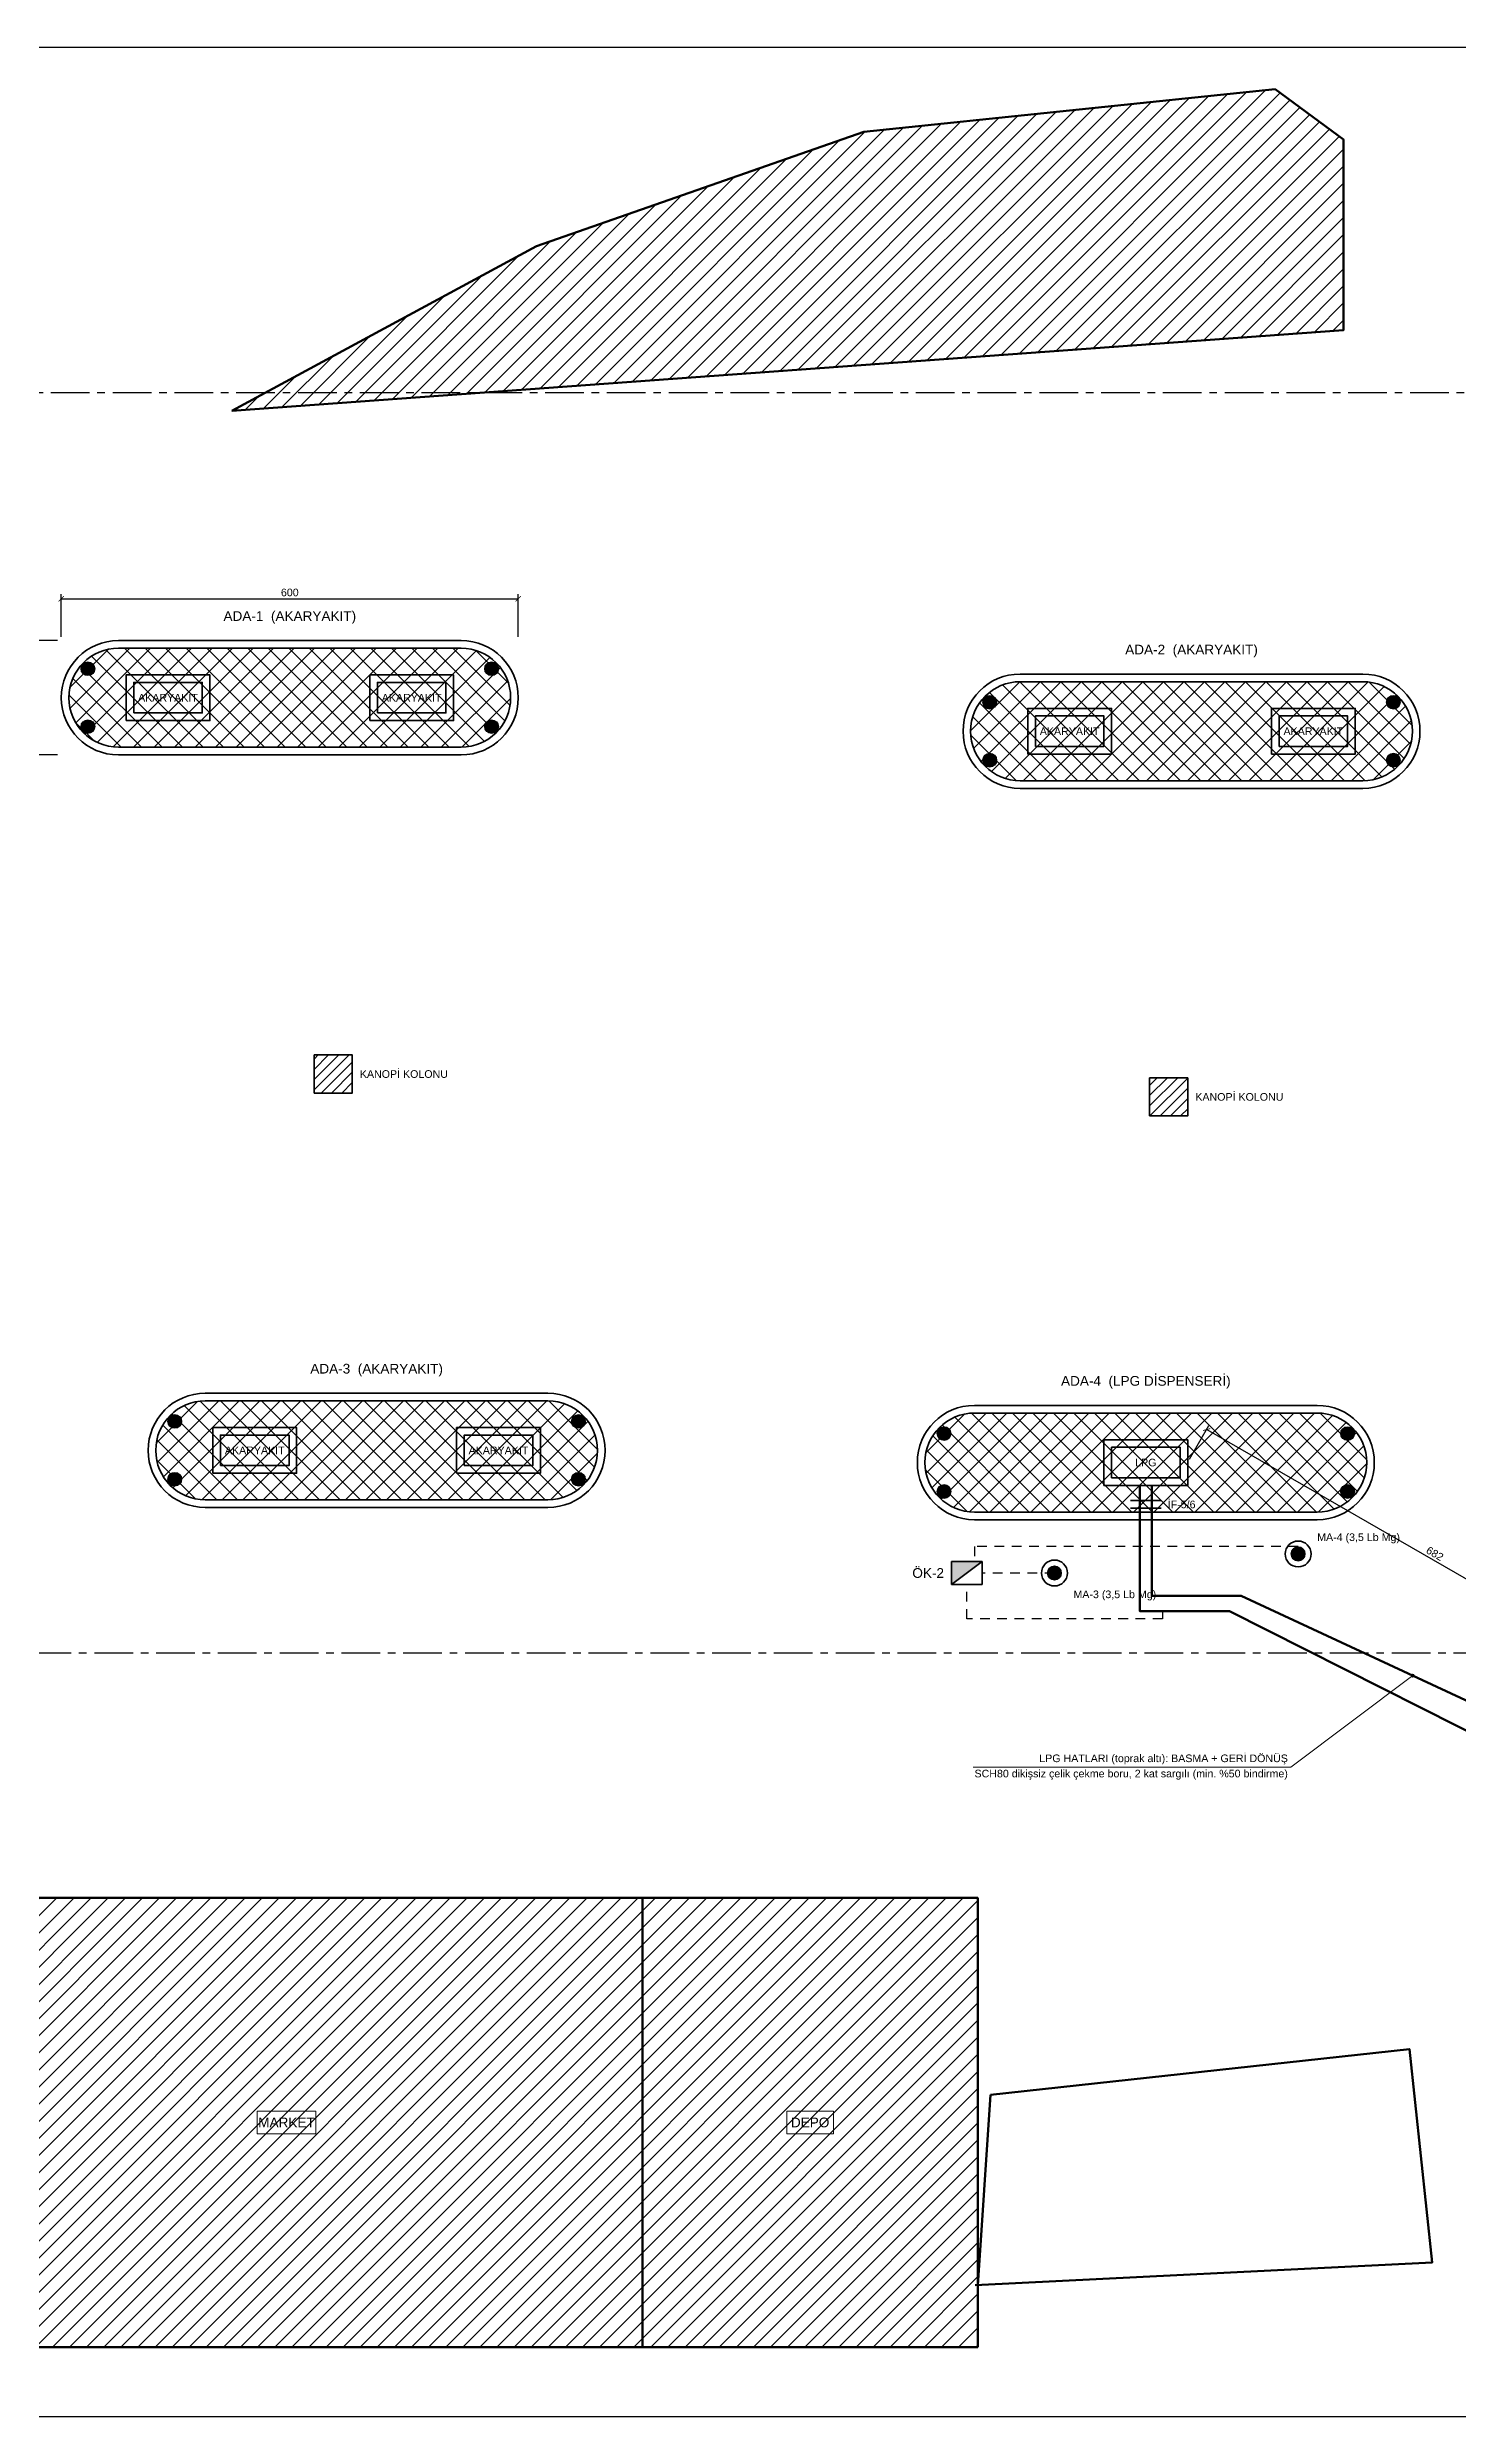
# Model space of a CAD drawing. Header units: metres. Extents: x -12 to 98, y -1 to 30.
# Drawn here: x 5.42 to 23.93, y -0.71 to 30.39 of the extents above; entities that cross this region are included whole.
import ezdxf
from ezdxf.enums import TextEntityAlignment as Align

# ---------------------------------------------------------------- set-up
doc = ezdxf.new("R2010")
doc.units = ezdxf.units.M
doc.header["$LTSCALE"] = 0.2
doc.linetypes.add('DASHDOT', pattern=[3.556, 2.54, -0.508, 0, -0.508])
doc.linetypes.add('DASHED2', pattern=[0.762, 0.635, -0.127])
for name, color, linetype, lineweight in [('ADA', 3, 'Continuous', 35), ('ADA-TARAMA', 8, 'Continuous', 9), ('BALON', 7, 'Continuous', 18), ('BARIYER', 2, 'Continuous', 25), ('BINA', 7, 'Continuous', 50), ('BINA-TARAMA', 8, 'Continuous', 9), ('DISPENSER', 2, 'Continuous', 35), ('KANOPI', 4, 'DASHDOT', 25), ('KK-ANOT', 30, 'Continuous', 35), ('KK-IZOLASYON', 140, 'Continuous', 35), ('KK-KABLO', 5, 'DASHED2', 25), ('KK-OLCUM', 2, 'Continuous', 35), ('KOLON', 7, 'Continuous', 35), ('LPG-HAT', 6, 'Continuous', 50), ('OLCU', 8, 'Continuous', 13), ('PAFTA', 7, 'Continuous', 70), ('YAZI', 7, 'Continuous', 18)]:
    doc.layers.add(name, color=color, linetype=linetype, lineweight=lineweight)
doc.styles.add('ARIAL', font='arial.ttf')
doc.dimstyles.new('KK50', dxfattribs={"dimtxt": 0.1, "dimasz": 0.07, "dimexe": 0.06, "dimexo": 0.05, "dimgap": 0.03, "dimtad": 1, "dimdec": 0, "dimlfac": 100, "dimtxsty": 'ARIAL', "dimblk": 'ARCHTICK', "dimcen": 2.5, "dimclrd": 8, "dimclre": 8, "dimclrt": 7, "dimazin": 3, "dimtfac": 1, "dimtmove": 0, "dimatfit": 3, "dimarcsym": 0})
pattern_1 = [(45, (0, -2.58596), (-0.1122532, 0.1122532), [])]
pattern_2 = [(45, (0, -2.58596), (-0.1347038, 0.1347038), []), (135, (0, -2.58596), (-0.1347038, -0.1347038), [])]
pattern_3 = [(45, (0, -2.58596), (-0.06735192, 0.06735192), [])]

# ---------------------------------------------------------------- blocks, each defined once
blk = doc.blocks.new('_ARCHTICK')
at = {"color": 0, "linetype": 'ByBlock', "const_width": 0.15}
blk.add_lwpolyline([(-0.5, -0.5), (0.5, 0.5)], dxfattribs=at)
blk = doc.blocks.new('*D3')
at = {"layer": 'Defpoints', "color": 0, "transparency": 16777216}
for p in [(11.6, 23.154), (5.6, 22.604), (11.6, 22.604)]:
    blk.add_point(p, dxfattribs=at)
at = {"layer": 'OLCU', "color": 8, "lineweight": -2, "transparency": 16777216}
for p, q in [((5.6, 22.654), (5.6, 23.214)), ((5.6, 23.154), (11.6, 23.154)), ((11.6, 22.654), (11.6, 23.214))]:
    blk.add_line(p, q, dxfattribs=at)
at = {"layer": 'OLCU', "color": 8, "lineweight": -2, "transparency": 16777216, "xscale": 0.07, "yscale": 0.07, "zscale": 0.07, "rotation": 180}
blk.add_blockref('_ARCHTICK', (5.6, 23.154), dxfattribs=at)
at = {"layer": 'OLCU', "color": 8, "lineweight": -2, "transparency": 16777216, "xscale": 0.07, "yscale": 0.07, "zscale": 0.07}
blk.add_blockref('_ARCHTICK', (11.6, 23.154), dxfattribs=at)
at = {"layer": 'OLCU', "color": 7, "transparency": 16777216, "insert": (8.6, 23.235), "char_height": 0.1, "attachment_point": 5, "style": 'ARIAL'}
blk.add_mtext('600', dxfattribs=at)
blk = doc.blocks.new('*D4')
at = {"layer": 'Defpoints', "color": 0, "transparency": 16777216}
for p in [(5.15, 22.604), (5.6, 22.604), (5.6, 21.104)]:
    blk.add_point(p, dxfattribs=at)
at = {"layer": 'OLCU', "color": 8, "lineweight": -2, "transparency": 16777216}
for p, q in [((5.55, 22.604), (5.09, 22.604)), ((5.15, 21.104), (5.15, 22.604)), ((5.55, 21.104), (5.09, 21.104))]:
    blk.add_line(p, q, dxfattribs=at)
at = {"layer": 'OLCU', "color": 8, "lineweight": -2, "transparency": 16777216, "xscale": 0.07, "yscale": 0.07, "zscale": 0.07}
for p, rotation in [((5.15, 22.604), 90), ((5.15, 21.104), 270)]:
    blk.add_blockref('_ARCHTICK', p, dxfattribs=dict(at, rotation=rotation))
at = {"layer": 'OLCU', "color": 7, "transparency": 16777216, "insert": (5.069, 21.854), "char_height": 0.1, "attachment_point": 5, "rotation": 90, "style": 'ARIAL'}
blk.add_mtext('150', dxfattribs=at)
blk = doc.blocks.new('*D8')
at = {"layer": 'Defpoints', "color": 0, "transparency": 16777216}
for p in [(20.39, 11.814), (26.549, 8.847), (26.3, 8.414)]:
    blk.add_point(p, dxfattribs=at)
at = {"layer": 'OLCU', "color": 8, "lineweight": -2, "transparency": 16777216}
for p, q in [((20.415, 11.857), (20.669, 12.299)), ((20.639, 12.247), (26.549, 8.847)), ((26.325, 8.457), (26.579, 8.899))]:
    blk.add_line(p, q, dxfattribs=at)
at = {"layer": 'OLCU', "color": 8, "lineweight": -2, "transparency": 16777216, "xscale": 0.07, "yscale": 0.07, "zscale": 0.07}
for p, rotation in [((20.639, 12.247), 150.0883495774702), ((26.549, 8.847), 330.0883495774702)]:
    blk.add_blockref('_ARCHTICK', p, dxfattribs=dict(at, rotation=rotation))
at = {"layer": 'OLCU', "color": 7, "transparency": 16777216, "insert": (23.635, 10.618), "char_height": 0.1, "attachment_point": 5, "rotation": 330.0883, "style": 'ARIAL'}
blk.add_mtext('682', dxfattribs=at)

msp = doc.modelspace()

# ---------------------------------------------------------------- hatches: boundary and pattern name
at = {"layer": 'ADA-TARAMA'}
h = msp.add_hatch(dxfattribs=at)
h.set_pattern_fill('ANSI37', color=256, scale=0.06)
h.set_pattern_definition(pattern_2)
h.paths.add_polyline_path([(6.35, 21.204), (10.85, 21.204, 1), (10.85, 22.504), (6.35, 22.504, 1)])
h = msp.add_hatch(dxfattribs=at)
h.set_pattern_fill('ANSI37', color=256, scale=0.06)
h.set_pattern_definition(pattern_2)
h.paths.add_polyline_path([(18.19, 20.764), (22.69, 20.764, 1), (22.69, 22.064), (18.19, 22.064, 1)])
h = msp.add_hatch(dxfattribs=at)
h.set_pattern_fill('ANSI37', color=256, scale=0.06)
h.set_pattern_definition(pattern_2)
h.paths.add_polyline_path([(7.49, 11.324), (11.99, 11.324, 1), (11.99, 12.624), (7.49, 12.624, 1)])
h = msp.add_hatch(dxfattribs=at)
h.set_pattern_fill('ANSI37', color=256, scale=0.06)
h.set_pattern_definition(pattern_2)
h.paths.add_polyline_path([(17.59, 11.164), (22.09, 11.164, 1), (22.09, 12.464), (17.59, 12.464, 1)])
at = {"layer": 'BALON'}
h = msp.add_hatch(color=7, dxfattribs=at)
h.dxf.hatch_style = 1
edge = h.paths.add_edge_path()
edge.add_arc((23.345, 9.0165), 0.025, 0, 360)
at = {"layer": 'BARIYER'}
h = msp.add_hatch(color=256, dxfattribs=at)
h.dxf.hatch_style = 1
edge = h.paths.add_edge_path()
edge.add_arc((5.95, 22.234), 0.09, 0, 360)
h = msp.add_hatch(color=256, dxfattribs=at)
h.dxf.hatch_style = 1
edge = h.paths.add_edge_path()
edge.add_arc((11.25, 22.234), 0.09, 0, 360)
h = msp.add_hatch(color=256, dxfattribs=at)
h.dxf.hatch_style = 1
edge = h.paths.add_edge_path()
edge.add_arc((17.79, 21.794), 0.09, 0, 360)
h = msp.add_hatch(color=256, dxfattribs=at)
h.dxf.hatch_style = 1
edge = h.paths.add_edge_path()
edge.add_arc((23.09, 21.794), 0.09, 0, 360)
h = msp.add_hatch(color=256, dxfattribs=at)
h.dxf.hatch_style = 1
edge = h.paths.add_edge_path()
edge.add_arc((5.95, 21.474), 0.09, 0, 360)
h = msp.add_hatch(color=256, dxfattribs=at)
h.dxf.hatch_style = 1
edge = h.paths.add_edge_path()
edge.add_arc((11.25, 21.474), 0.09, 0, 360)
h = msp.add_hatch(color=256, dxfattribs=at)
h.dxf.hatch_style = 1
edge = h.paths.add_edge_path()
edge.add_arc((17.79, 21.034), 0.09, 0, 360)
h = msp.add_hatch(color=256, dxfattribs=at)
h.dxf.hatch_style = 1
edge = h.paths.add_edge_path()
edge.add_arc((23.09, 21.034), 0.09, 0, 360)
h = msp.add_hatch(color=256, dxfattribs=at)
h.dxf.hatch_style = 1
edge = h.paths.add_edge_path()
edge.add_arc((7.09, 12.354), 0.09, 0, 360)
h = msp.add_hatch(color=256, dxfattribs=at)
h.dxf.hatch_style = 1
edge = h.paths.add_edge_path()
edge.add_arc((12.39, 12.354), 0.09, 0, 360)
h = msp.add_hatch(color=256, dxfattribs=at)
h.dxf.hatch_style = 1
edge = h.paths.add_edge_path()
edge.add_arc((17.19, 12.194), 0.09, 0, 360)
h = msp.add_hatch(color=256, dxfattribs=at)
h.dxf.hatch_style = 1
edge = h.paths.add_edge_path()
edge.add_arc((22.49, 12.194), 0.09, 0, 360)
h = msp.add_hatch(color=256, dxfattribs=at)
h.dxf.hatch_style = 1
edge = h.paths.add_edge_path()
edge.add_arc((7.09, 11.594), 0.09, 0, 360)
h = msp.add_hatch(color=256, dxfattribs=at)
h.dxf.hatch_style = 1
edge = h.paths.add_edge_path()
edge.add_arc((12.39, 11.594), 0.09, 0, 360)
h = msp.add_hatch(color=256, dxfattribs=at)
h.dxf.hatch_style = 1
edge = h.paths.add_edge_path()
edge.add_arc((17.19, 11.434), 0.09, 0, 360)
h = msp.add_hatch(color=256, dxfattribs=at)
h.dxf.hatch_style = 1
edge = h.paths.add_edge_path()
edge.add_arc((22.49, 11.434), 0.09, 0, 360)
at = {"layer": 'BINA-TARAMA'}
h = msp.add_hatch(dxfattribs=at)
h.set_pattern_fill('ANSI31', color=256, scale=0.05)
h.set_pattern_definition(pattern_1)
h.paths.add_polyline_path([(7.8371, 25.6201), (22.4371, 26.6801), (22.4371, 29.1801), (21.5371, 29.8401), (16.1371, 29.2801), (11.8371, 27.7801)])
h = msp.add_hatch(dxfattribs=at)
h.set_pattern_fill('ANSI31', color=256, scale=0.05)
h.set_pattern_definition(pattern_1)
h.paths.add_polyline_path([(17.6334, 0.2034), (3.8822, 0.2034), (3.8822, 6.1), (17.6334, 6.1)])
at = {"layer": 'KK-ANOT'}
h = msp.add_hatch(color=30, dxfattribs=at)
h.dxf.hatch_style = 1
edge = h.paths.add_edge_path()
edge.add_arc((21.84, 10.614), 0.09, 0, 360)
h = msp.add_hatch(color=30, dxfattribs=at)
h.dxf.hatch_style = 1
edge = h.paths.add_edge_path()
edge.add_arc((18.64, 10.364), 0.09, 0, 360)
at = {"layer": 'KK-OLCUM'}
h = msp.add_hatch(color=2, dxfattribs=at)
h.dxf.hatch_style = 1
h.paths.add_polyline_path([(17.29, 10.214), (17.69, 10.514), (17.29, 10.514)])
at = {"layer": 'KOLON'}
h = msp.add_hatch(dxfattribs=at)
h.set_pattern_fill('ANSI31', color=256, scale=0.03)
h.set_pattern_definition(pattern_3)
h.paths.add_polyline_path([(8.92, 16.664), (9.42, 16.664), (9.42, 17.164), (8.92, 17.164)])
h = msp.add_hatch(dxfattribs=at)
h.set_pattern_fill('ANSI31', color=256, scale=0.03)
h.set_pattern_definition(pattern_3)
h.paths.add_polyline_path([(19.89, 16.364), (20.39, 16.364), (20.39, 16.864), (19.89, 16.864)])

# ---------------------------------------------------------------- linework, layer by layer
at = {"layer": 'ADA'}
for points in [[(6.35, 21.104), (10.85, 21.104, 1), (10.85, 22.604), (6.35, 22.604, 1)], [(6.35, 21.204), (10.85, 21.204, 1), (10.85, 22.504), (6.35, 22.504, 1)], [(18.19, 20.664), (22.69, 20.664, 1), (22.69, 22.164), (18.19, 22.164, 1)], [(18.19, 20.764), (22.69, 20.764, 1), (22.69, 22.064), (18.19, 22.064, 1)], [(7.49, 11.224), (11.99, 11.224, 1), (11.99, 12.724), (7.49, 12.724, 1)], [(7.49, 11.324), (11.99, 11.324, 1), (11.99, 12.624), (7.49, 12.624, 1)], [(17.59, 11.064), (22.09, 11.064, 1), (22.09, 12.564), (17.59, 12.564, 1)], [(17.59, 11.164), (22.09, 11.164, 1), (22.09, 12.464), (17.59, 12.464, 1)]]:
    msp.add_lwpolyline(points, format="xyb", close=True, dxfattribs=at)
at = {"layer": 'BALON'}
msp.add_lwpolyline([(23.345, 9.0165), (21.745, 7.8165), (17.573, 7.8165)], dxfattribs=at)
at = {"layer": 'BARIYER'}
for centre in [(5.95, 22.234), (11.25, 22.234), (17.79, 21.794), (23.09, 21.794), (5.95, 21.474), (11.25, 21.474), (17.79, 21.034), (23.09, 21.034), (7.09, 12.354), (12.39, 12.354), (17.19, 12.194), (22.49, 12.194), (7.09, 11.594), (12.39, 11.594), (17.19, 11.434), (22.49, 11.434)]:
    msp.add_circle(centre, 0.09, dxfattribs=at)
at = {"layer": 'BINA'}
for points in [[(7.8371, 25.6201), (22.4371, 26.6801), (22.4371, 29.1801), (21.5371, 29.8401), (16.1371, 29.2801), (11.8371, 27.7801)], [(17.6334, 0.2034), (3.8822, 0.2034), (3.8822, 6.1), (17.6334, 6.1)]]:
    msp.add_lwpolyline(points, close=True, dxfattribs=at)
for points in [[(13.2312, 0.2034), (13.2312, 6.1)], [(17.8, 3.514), (23.3, 4.114), (23.6, 1.314), (17.6, 1.014)], [(17.8, 3.514), (17.6334, 1.0157)]]:
    msp.add_lwpolyline(points, dxfattribs=at)
at = {"layer": 'DISPENSER'}
for points in [[(6.45, 21.554), (7.55, 21.554), (7.55, 22.154), (6.45, 22.154)], [(9.65, 21.554), (10.75, 21.554), (10.75, 22.154), (9.65, 22.154)], [(6.55, 21.654), (7.45, 21.654), (7.45, 22.054), (6.55, 22.054)], [(9.75, 21.654), (10.65, 21.654), (10.65, 22.054), (9.75, 22.054)], [(18.29, 21.114), (19.39, 21.114), (19.39, 21.714), (18.29, 21.714)], [(18.39, 21.214), (19.29, 21.214), (19.29, 21.614), (18.39, 21.614)], [(21.49, 21.114), (22.59, 21.114), (22.59, 21.714), (21.49, 21.714)], [(21.59, 21.214), (22.49, 21.214), (22.49, 21.614), (21.59, 21.614)], [(7.59, 11.674), (8.69, 11.674), (8.69, 12.274), (7.59, 12.274)], [(7.69, 11.774), (8.59, 11.774), (8.59, 12.174), (7.69, 12.174)], [(10.79, 11.674), (11.89, 11.674), (11.89, 12.274), (10.79, 12.274)], [(10.89, 11.774), (11.79, 11.774), (11.79, 12.174), (10.89, 12.174)], [(19.29, 11.514), (20.39, 11.514), (20.39, 12.114), (19.29, 12.114)], [(19.39, 11.614), (20.29, 11.614), (20.29, 12.014), (19.39, 12.014)]]:
    msp.add_lwpolyline(points, close=True, dxfattribs=at)
at = {"layer": 'KANOPI'}
msp.add_lwpolyline([(3.6, 9.314), (25.44, 9.314), (25.44, 25.854), (3.6, 25.854)], close=True, dxfattribs=at)
at = {"layer": 'KK-ANOT'}
for centre, radius in [((21.84, 10.614), 0.17), ((21.84, 10.614), 0.09), ((18.64, 10.364), 0.17), ((18.64, 10.364), 0.09)]:
    msp.add_circle(centre, radius, dxfattribs=at)
at = {"layer": 'KK-IZOLASYON'}
for points in [[(19.64, 11.314), (19.88, 11.314)], [(19.64, 11.214), (19.88, 11.214)], [(19.8, 11.314), (20.04, 11.314)], [(19.8, 11.214), (20.04, 11.214)]]:
    msp.add_lwpolyline(points, dxfattribs=at)
at = {"layer": 'KK-KABLO'}
for points in [[(21.84, 10.614), (21.84, 10.714), (17.59, 10.714), (17.59, 10.514)], [(18.64, 10.364), (17.69, 10.364)], [(20.06, 9.864), (20.06, 9.764), (17.49, 9.764), (17.49, 10.214)]]:
    msp.add_lwpolyline(points, dxfattribs=at)
at = {"layer": 'KK-OLCUM'}
msp.add_lwpolyline([(17.29, 10.214), (17.69, 10.214), (17.69, 10.514), (17.29, 10.514)], close=True, dxfattribs=at)
msp.add_lwpolyline([(17.29, 10.214), (17.69, 10.514)], dxfattribs=at)
at = {"layer": 'KOLON'}
for points in [[(8.92, 16.664), (9.42, 16.664), (9.42, 17.164), (8.92, 17.164)], [(19.89, 16.364), (20.39, 16.364), (20.39, 16.864), (19.89, 16.864)]]:
    msp.add_lwpolyline(points, close=True, dxfattribs=at)
at = {"layer": 'LPG-HAT'}
for points in [[(26.5, 7.589), (25.45, 7.589), (20.94, 9.864), (19.76, 9.864), (19.76, 11.514)], [(26.65, 7.969), (25.6, 7.969), (21.09, 10.064), (19.92, 10.064), (19.92, 11.514)]]:
    msp.add_lwpolyline(points, dxfattribs=at)
at = {"layer": 'PAFTA', "lineweight": 25}
msp.add_lwpolyline([(-12.26, -0.71), (97.6, -0.71), (97.6, 30.3907), (-12.26, 30.3907)], close=True, dxfattribs=at)
at = {"layer": 'YAZI'}
for points in [[(8.1695, 3.0017), (8.9438, 3.0017), (8.9438, 3.3017), (8.1695, 3.3017)], [(15.1242, 3.0017), (15.7404, 3.0017), (15.7404, 3.3017), (15.1242, 3.3017)]]:
    msp.add_lwpolyline(points, close=True, dxfattribs=at)

# ---------------------------------------------------------------- texts
at = {"layer": 'YAZI', "style": 'ARIAL'}
for s, p in [('ADA-1  (AKARYAKIT)', (8.6, 22.824)), ('ADA-2  (AKARYAKIT)', (20.44, 22.384)), ('ADA-3  (AKARYAKIT)', (9.74, 12.944)), ('ADA-4  (LPG DİSPENSERİ)', (19.84, 12.784))]:
    msp.add_text(s, height=0.1275, dxfattribs=at).set_placement(p, align=Align.BOTTOM_CENTER)
for s, height, p in [('AKARYAKIT', 0.1, (7, 21.854)), ('AKARYAKIT', 0.1, (10.2, 21.854)), ('AKARYAKIT', 0.1, (18.84, 21.414)), ('AKARYAKIT', 0.1, (22.04, 21.414)), ('AKARYAKIT', 0.1, (8.14, 11.974)), ('AKARYAKIT', 0.1, (11.34, 11.974)), ('LPG', 0.1, (19.84, 11.814)), ('MARKET', 0.1275, (8.5567, 3.1517)), ('DEPO', 0.1275, (15.4323, 3.1517))]:
    msp.add_text(s, height=height, dxfattribs=at).set_placement(p, align=Align.MIDDLE_CENTER)
at = {"layer": 'YAZI', "color": 8, "style": 'ARIAL'}
for p in [(9.52, 16.914), (20.49, 16.614)]:
    msp.add_text('KANOPİ KOLONU', height=0.1, dxfattribs=at).set_placement(p, align=Align.MIDDLE_LEFT)
at = {"layer": 'YAZI', "color": 140, "style": 'ARIAL'}
msp.add_text('İF-5/6', height=0.1, dxfattribs=at).set_placement((20.31, 11.264), align=Align.MIDDLE_CENTER)
at = {"layer": 'YAZI', "color": 30, "style": 'ARIAL'}
for s, p in [('MA-4 (3,5 Lb Mg)', (22.09, 10.834)), ('MA-3 (3,5 Lb Mg)', (18.89, 10.084))]:
    msp.add_text(s, height=0.1, dxfattribs=at).set_placement(p, align=Align.MIDDLE_LEFT)
at = {"layer": 'YAZI', "color": 2, "style": 'ARIAL'}
msp.add_text('ÖK-2', height=0.1275, dxfattribs=at).set_placement((17.19, 10.364), align=Align.MIDDLE_RIGHT)
at = {"layer": 'YAZI', "style": 'ARIAL'}
msp.add_text('SCH80 dikişsiz çelik çekme boru, 2 kat sargılı (min. %50 bindirme)', height=0.1, dxfattribs=at).set_placement((21.705, 7.7815), align=Align.TOP_RIGHT)
msp.add_text('LPG HATLARI (toprak altı): BASMA + GERİ DÖNÜŞ', height=0.1, dxfattribs=at).set_placement((21.705, 7.8515), align=Align.BOTTOM_RIGHT)

# ---------------------------------------------------------------- dimensions: what is measured, and where the dimension line sits
at = {"layer": 'OLCU'}
dim = msp.add_linear_dim(base=(11.6, 23.154), p1=(5.6, 22.604), p2=(11.6, 22.604), dimstyle='KK50', dxfattribs=at)
dim.commit()
dim.dimension.update_dxf_attribs({"geometry": '*D3', "text_midpoint": (8.6, 23.2351)})
for base, p1, p2, angle, picture, middle in [((5.15, 22.604), (5.6, 21.104), (5.6, 22.604), 90, '*D4', (5.0689, 21.854)), ((26.5493, 8.8474), (20.39, 11.814), (26.3, 8.414), 330.08835, '*D8', (23.6348, 10.6177))]:
    dim = msp.add_linear_dim(base=base, p1=p1, p2=p2, angle=angle, dimstyle='KK50', dxfattribs=at)
    dim.commit()
    dim.dimension.update_dxf_attribs({"geometry": picture, "text_midpoint": middle})

doc.saveas('drawing.dxf')
